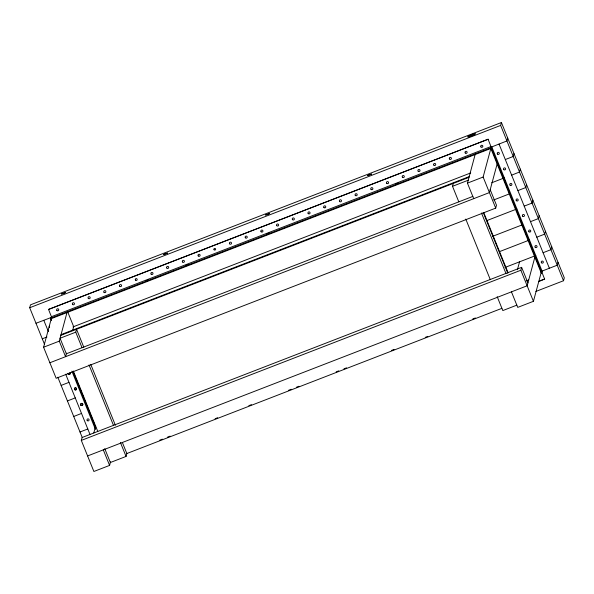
<?xml version="1.0" encoding="UTF-8"?>
<svg xmlns="http://www.w3.org/2000/svg" width="594" height="594" viewBox="0 0 594 594"><rect width="100%" height="100%" fill="white"/><g stroke="black" fill="none" stroke-linecap="round" stroke-linejoin="round"><path stroke-width="0.89" d="M44.595 344.527L29.7 307.737L30.48 304.841L501.425 122.52L564.3 277.844L563.52 280.739L535.87 291.446M43.808 320.337L48.47 331.675M48.545 309.422L488.09 139.256L48.545 309.422L51.418 316.721L51.292 318.636M51.403 320.582L50.705 318.867L51.099 317.419M490.199 189.686L496.487 205.22L495.708 208.115L56.155 378.281L43.585 347.223L51.448 318.072M66.521 353.14L65.57 356.675L59.281 341.142L67.144 311.999M72.72 330.182L73.671 326.648L67.716 311.932M82.046 347.705L75.757 332.172L76.544 329.276L83.828 347.275M110.536 461.872L109.586 465.406L93.882 471.48L81.311 440.414L82.091 437.518L521.636 267.352L527.925 282.885M95.114 426.15L72.906 371.48M93.793 432.989L95.701 425.92M104.737 448.611L110.365 462.511L126.062 456.43L126.841 453.534L122.334 442.396M458.806 201.849L452.517 186.316L453.296 183.42M473.722 198.663L467.433 183.13L475.297 153.987M541.773 271.866L541.379 273.314L490.607 147.891L490.963 146.547L51.418 316.721M495.708 208.115L483.13 177.049L491.231 147.022M541.728 272.505L491.431 148.24L491.795 146.904L542.092 271.168L541.728 272.505L541.141 272.735M563.52 280.739L500.645 125.416L501.425 122.52M499.049 144.097L549.383 268.243M497.282 163.439L489.419 192.582L49.874 362.756M507.714 138.053L506.927 140.949L491.201 147.134L488.09 139.256M513.996 153.586L513.216 156.482L505.368 159.519M511.627 175.156L519.505 172.015L520.285 169.119M526.574 184.652L525.794 187.541L517.946 190.585M532.863 200.185L532.083 203.074L524.235 206.118M517.404 269.78L519.55 261.828M511.449 291.854L517.73 307.388L533.434 301.314L520.856 270.248L521.636 267.352M539.152 215.719L538.372 218.607L530.516 221.651M535.008 256.638L527.145 285.781L87.6 455.947M545.441 231.244L544.653 234.14L536.805 237.184M533.434 301.314L541.297 272.171M551.722 246.777L550.942 249.673L543.094 252.71M538.595 281.504L544.676 279.054L539.486 281.059M558.011 262.31L557.231 265.206L541.535 271.287L544.646 279.158M29.7 307.737L500.645 125.416M35.989 323.27L51.656 317.3M145.968 280.791L148.567 279.781M185.774 265.377L188.365 264.375M267.107 233.888L269.698 232.885M396.027 183.977L398.619 182.974M51.062 318.057L490.607 147.891M50.705 318.867L491.431 148.24M42.278 338.803L46.985 336.976M72.951 326.923L470.715 172.936M61.041 334.63L469.186 176.618M60.84 335.35L468.993 177.339M75.757 332.172L60.061 338.246L66.35 353.779L472.846 196.406M452.517 186.316L468.213 180.234M43.585 347.223L59.281 341.142M467.433 183.13L483.13 177.049M491.698 182.774L503.809 178.089M503.779 178.2L504.365 177.97M493.666 199.985L509.229 193.956M61.137 385.402L68.986 382.358M486.983 220.537L515.518 209.489M516.357 209.266L516.943 209.036M67.426 400.935L75.275 397.891M492.404 236.405L522.668 224.688M73.715 416.468L81.564 413.424M499.561 251.604L528.096 240.555M528.927 240.325L529.514 240.102M80.004 431.994L87.853 428.957M504.982 267.471L535.246 255.754M535.216 255.858L535.803 255.635M534.852 257.202L535.446 256.972M81.311 440.414L520.856 270.248M526.225 280.955L528.705 279.989M159.764 440.147L162.362 439.137M167.545 437.132L170.144 436.13M215.11 418.718L217.701 417.716M248.834 405.665L251.425 404.655M288.61 390.265L291.201 389.256M296.391 387.251L298.982 386.249M336.167 371.851L338.766 370.849M343.948 368.837L346.547 367.834M391.513 350.423L394.104 349.421M425.237 337.37L427.829 336.367M472.794 318.956L475.386 317.953M126.841 453.534L501.871 308.345M516.862 305.138L502.814 310.573L497.193 296.673M504.44 179.834L505.435 182.284M483.761 212.607L508.041 272.601M483.204 212.444L507.811 273.225M481.474 213.001L505.94 273.433M465.778 219.082L490.243 279.507M90.763 364.412L115.392 425.259M89.026 364.939L113.484 425.363M120.433 442.537L126.062 456.43M73.329 371.012L97.787 431.444M72.936 371.376L95.775 427.784M71.867 371.139L95.456 429.417M103.297 449.873L109.586 465.406M65.682 374.183L89.946 434.318M57.826 377.227L82.321 437.719M69.995 372.794A1.054 1.04 15.1 0 1 69.409 374.42A1.054 1.04 15.1 0 1 68.102 373.255M49.636 327.628A1.054 1.04 15.1 0 1 49.651 325.972M70.025 372.683A1.054 1.04 15.1 0 1 69.572 374.272A1.054 1.04 15.1 0 1 68.132 373.418M61.576 294.015L65.414 292.612L61.576 294.015M163.617 254.514L167.449 253.111L163.617 254.514M265.652 215.006L269.483 213.61L265.652 215.006M367.693 175.505L371.525 174.109L367.693 175.505M469.706 135.944L473.537 134.541L469.706 135.944M469.446 136.687A4.232 0.601 -22 0 0 475.497 133.784A4.232 0.601 -22 0 0 469.78 135.439A4.232 0.601 -22 0 0 469.446 136.687M323.916 207.529A1.054 1.04 15.1 0 0 325.712 207.202A1.054 1.04 15.1 0 0 324.517 205.828A1.054 1.04 15.1 0 0 323.916 207.529M339.53 201.351A1.054 1.04 15.1 0 0 341.364 201.277A1.054 1.04 15.1 0 0 340.369 199.755A1.054 1.04 15.1 0 0 339.53 201.351M355.242 195.3A1.054 1.04 15.1 0 0 357.068 195.218A1.054 1.04 15.1 0 0 356.073 193.696A1.054 1.04 15.1 0 0 355.242 195.3M370.953 189.248A1.054 1.04 15.1 0 0 372.78 189.152A1.054 1.04 15.1 0 0 371.77 187.637A1.054 1.04 15.1 0 0 370.953 189.248M386.731 183.286A1.054 1.04 15.1 0 0 388.535 182.997A1.054 1.04 15.1 0 0 387.362 181.593A1.054 1.04 15.1 0 0 386.731 183.286M308.16 213.528A1.054 1.04 15.1 0 0 309.979 213.328A1.054 1.04 15.1 0 0 308.88 211.872A1.054 1.04 15.1 0 0 308.16 213.528M276.752 225.638A1.054 1.04 15.1 0 0 278.564 225.438A1.054 1.04 15.1 0 0 277.472 223.983A1.054 1.04 15.1 0 0 276.752 225.638M261.041 231.69A1.054 1.04 15.1 0 0 262.86 231.497A1.054 1.04 15.1 0 0 261.761 230.041A1.054 1.04 15.1 0 0 261.041 231.69M245.337 237.749A1.054 1.04 15.1 0 0 247.156 237.548A1.054 1.04 15.1 0 0 246.057 236.093A1.054 1.04 15.1 0 0 245.337 237.749M229.626 243.807A1.054 1.04 15.1 0 0 231.445 243.607A1.054 1.04 15.1 0 0 230.353 242.152A1.054 1.04 15.1 0 0 229.626 243.807M214.026 249.688A0.876 0.861 15.1 0 0 215.533 249.658A0.876 0.861 15.1 0 0 214.746 248.381A0.876 0.861 15.1 0 0 214.026 249.688M198.218 255.917A1.054 1.04 15.1 0 0 200.037 255.717A1.054 1.04 15.1 0 0 198.938 254.262A1.054 1.04 15.1 0 0 198.218 255.917M182.507 261.976A1.054 1.04 15.1 0 0 184.326 261.776A1.054 1.04 15.1 0 0 183.227 260.321A1.054 1.04 15.1 0 0 182.507 261.976M166.803 268.028A1.054 1.04 15.1 0 0 168.622 267.827A1.054 1.04 15.1 0 0 167.523 266.379A1.054 1.04 15.1 0 0 166.803 268.028M151.099 274.086A1.054 1.04 15.1 0 0 152.91 273.886A1.054 1.04 15.1 0 0 151.819 272.431A1.054 1.04 15.1 0 0 151.099 274.086M135.477 280.086A0.95 0.936 15.1 0 0 137.11 279.893A0.95 0.936 15.1 0 0 136.115 278.593A0.95 0.936 15.1 0 0 135.477 280.086M119.684 286.197A1.054 1.04 15.1 0 0 121.503 285.996A1.054 1.04 15.1 0 0 120.404 284.548A1.054 1.04 15.1 0 0 119.684 286.197M103.98 292.255A1.054 1.04 15.1 0 0 105.791 292.055A1.054 1.04 15.1 0 0 104.7 290.6A1.054 1.04 15.1 0 0 103.98 292.255M88.268 298.314A1.054 1.04 15.1 0 0 90.088 298.114A1.054 1.04 15.1 0 0 88.989 296.658A1.054 1.04 15.1 0 0 88.268 298.314M72.542 304.343A1.054 1.04 15.1 0 0 74.369 304.195A1.054 1.04 15.1 0 0 73.314 302.71A1.054 1.04 15.1 0 0 72.542 304.343M56.853 310.424A1.054 1.04 15.1 0 0 58.672 310.224A1.054 1.04 15.1 0 0 57.573 308.769A1.054 1.04 15.1 0 0 56.853 310.424M292.419 219.528A1.054 1.04 15.1 0 0 294.245 219.438A1.054 1.04 15.1 0 0 293.243 217.924A1.054 1.04 15.1 0 0 292.419 219.528M402.398 177.183A1.054 1.04 15.1 0 0 404.217 176.99A1.054 1.04 15.1 0 0 403.126 175.534A1.054 1.04 15.1 0 0 402.398 177.183M418.183 171.221A1.054 1.04 15.1 0 0 419.965 170.82A1.054 1.04 15.1 0 0 418.711 169.498A1.054 1.04 15.1 0 0 418.183 171.221M433.813 165.073A1.054 1.04 15.1 0 0 435.632 164.872A1.054 1.04 15.1 0 0 434.541 163.417A1.054 1.04 15.1 0 0 433.813 165.073M449.472 158.947A1.054 1.04 15.1 0 0 451.299 158.895A1.054 1.04 15.1 0 0 450.334 157.358A1.054 1.04 15.1 0 0 449.472 158.947M465.228 152.962A1.054 1.04 15.1 0 0 467.047 152.762A1.054 1.04 15.1 0 0 465.948 151.307A1.054 1.04 15.1 0 0 465.228 152.962M480.932 146.904A1.054 1.04 15.1 0 0 482.751 146.703A1.054 1.04 15.1 0 0 481.66 145.248A1.054 1.04 15.1 0 0 480.932 146.904M497.512 154.098A1.054 1.04 15.1 0 0 499.287 153.675A1.054 1.04 15.1 0 0 498.017 152.368A1.054 1.04 15.1 0 0 497.512 154.098M503.794 169.624A1.054 1.04 15.1 0 0 505.568 169.216A1.054 1.04 15.1 0 0 504.313 167.894A1.054 1.04 15.1 0 0 503.794 169.624M510.038 185.113A1.054 1.04 15.1 0 0 511.842 184.801A1.054 1.04 15.1 0 0 510.654 183.42A1.054 1.04 15.1 0 0 510.038 185.113M516.275 200.572A1.054 1.04 15.1 0 0 518.094 200.423A1.054 1.04 15.1 0 0 517.032 198.938A1.054 1.04 15.1 0 0 516.275 200.572M522.542 216.082A1.054 1.04 15.1 0 0 524.368 215.978A1.054 1.04 15.1 0 0 523.351 214.471A1.054 1.04 15.1 0 0 522.542 216.082M528.935 231.749A1.054 1.04 15.1 0 0 530.717 231.356A1.054 1.04 15.1 0 0 529.477 230.027A1.054 1.04 15.1 0 0 528.935 231.749M535.149 247.193A1.054 1.04 15.1 0 0 536.969 246.993A1.054 1.04 15.1 0 0 535.87 245.537A1.054 1.04 15.1 0 0 535.149 247.193M541.438 262.726A1.054 1.04 15.1 0 0 543.258 262.526A1.054 1.04 15.1 0 0 542.159 261.07A1.054 1.04 15.1 0 0 541.438 262.726M87.199 420.522A1.054 1.04 15.1 0 0 89.011 420.322A1.054 1.04 15.1 0 0 87.919 418.867A1.054 1.04 15.1 0 0 87.199 420.522M80.881 405.093A1.054 1.04 15.1 0 0 82.7 404.893A1.054 1.04 15.1 0 0 81.601 403.437A1.054 1.04 15.1 0 0 80.881 405.093M74.592 389.56A1.054 1.04 15.1 0 0 76.411 389.36A1.054 1.04 15.1 0 0 75.312 387.912A1.054 1.04 15.1 0 0 74.592 389.56M74.621 389.456A1.054 1.04 15.1 0 0 76.44 389.256A1.054 1.04 15.1 0 0 75.341 387.8A1.054 1.04 15.1 0 0 74.621 389.456M80.91 404.989A1.054 1.04 15.1 0 0 82.729 404.789A1.054 1.04 15.1 0 0 81.63 403.333A1.054 1.04 15.1 0 0 80.91 404.989"/></g></svg>
